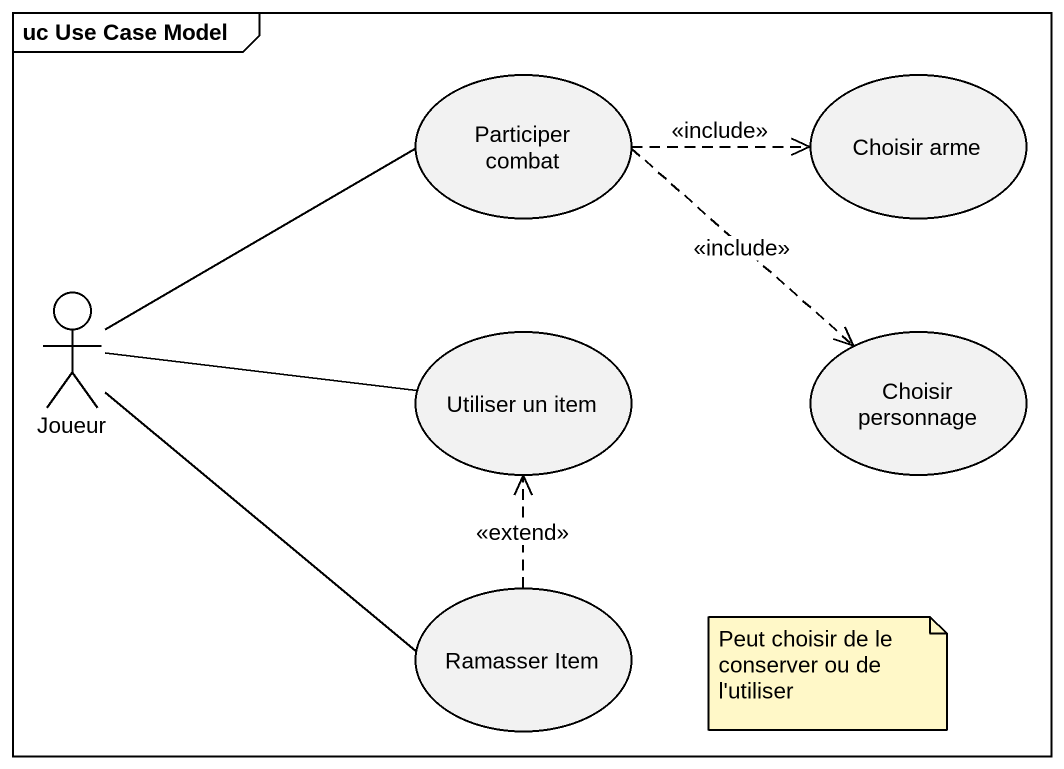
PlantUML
@startuml
mainframe uc Use Case Model
usecase "Participer combat" as Participer_combat
usecase "Choisir arme" as Choisir_arme
actor Joueur
usecase "Utiliser un item" as Utiliser_un_item
usecase "Choisir personnage" as Choisir_personnage
usecase "Ramasser Item" as Ramasser_Item
Participer_combat .right.> Choisir_arme : <<include>>
Participer_combat ..> Choisir_personnage : <<include>>
Joueur -right- Participer_combat
Joueur -right- Utiliser_un_item
Joueur -- Ramasser_Item
Ramasser_Item .up.> Utiliser_un_item : <<extend>>
note as N1
  Peut choisir de le conserver ou de l'utiliser
end note
@enduml
